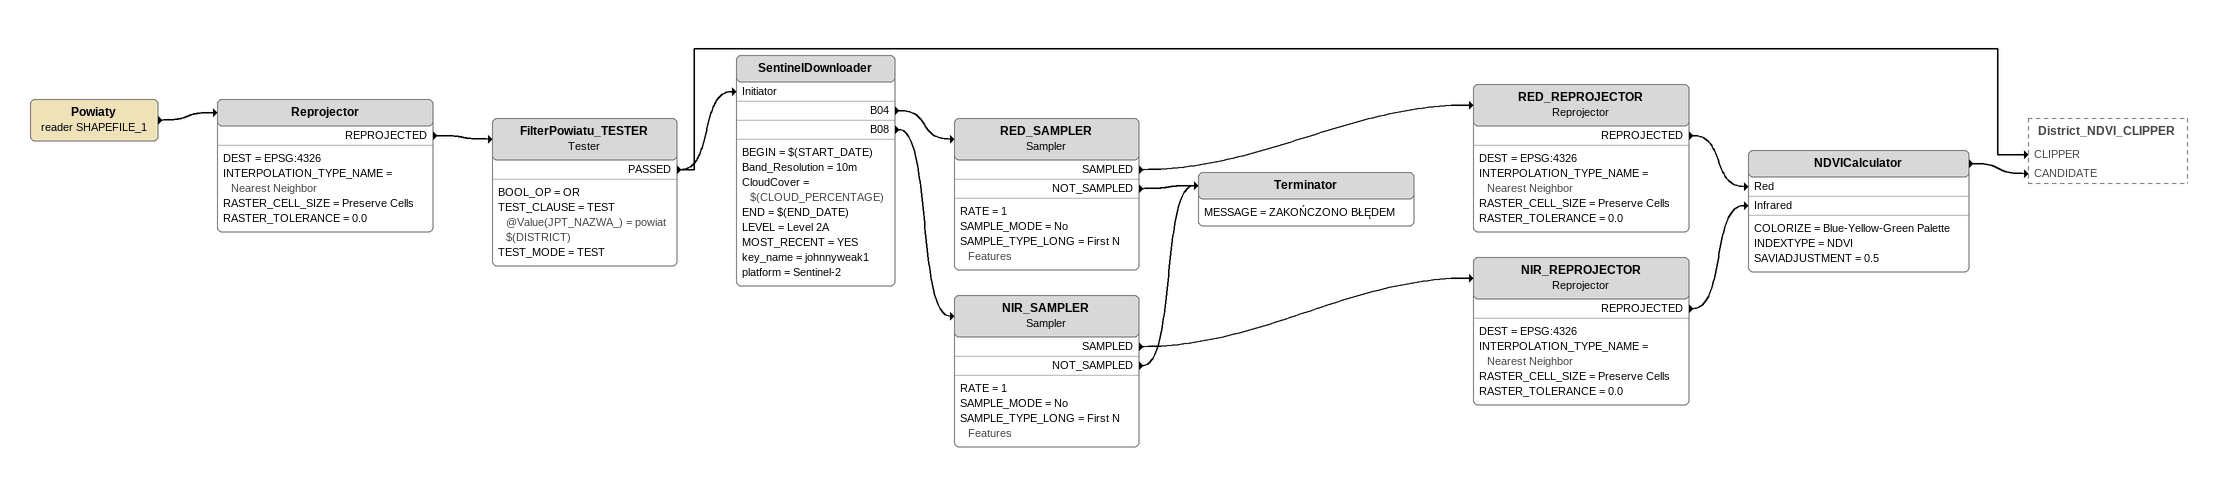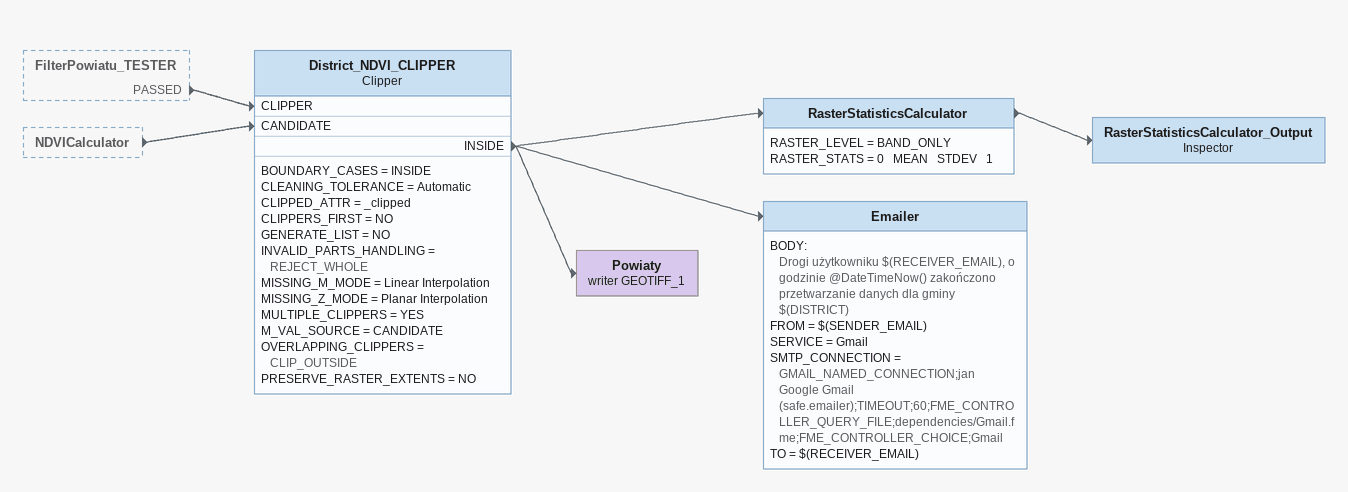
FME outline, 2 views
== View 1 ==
Powiaty (reader SHAPEFILE_1)
    -> Reprojector
Reprojector
    DEST = EPSG:4326
    INTERPOLATION_TYPE_NAME = Nearest Neighbor
    RASTER_CELL_SIZE = Preserve Cells
    RASTER_TOLERANCE = 0.0
    REPROJECTED -> FilterPowiatu_TESTER
FilterPowiatu_TESTER: Tester
    BOOL_OP = OR
    TEST_CLAUSE = TEST @Value(JPT_NAZWA_) = powiat $(DISTRICT)
    TEST_MODE = TEST
    PASSED -> SentinelDownloader [Initiator]
    PASSED -> District_NDVI_CLIPPER [CLIPPER]
SentinelDownloader
    BEGIN = $(START_DATE)
    Band_Resolution = 10m
    CloudCover = $(CLOUD_PERCENTAGE)
    END = $(END_DATE)
    LEVEL = Level 2A
    MOST_RECENT = YES
    key_name = johnnyweak1
    platform = Sentinel-2
    B04 -> RED_SAMPLER
    B08 -> NIR_SAMPLER
RED_SAMPLER: Sampler
    RATE = 1
    SAMPLE_MODE = No
    SAMPLE_TYPE_LONG = First N Features
    SAMPLED -> RED_REPROJECTOR
    NOT_SAMPLED -> Terminator
RED_REPROJECTOR: Reprojector
    DEST = EPSG:4326
    INTERPOLATION_TYPE_NAME = Nearest Neighbor
    RASTER_CELL_SIZE = Preserve Cells
    RASTER_TOLERANCE = 0.0
    REPROJECTED -> NDVICalculator [Red]
NIR_SAMPLER: Sampler
    RATE = 1
    SAMPLE_MODE = No
    SAMPLE_TYPE_LONG = First N Features
    SAMPLED -> NIR_REPROJECTOR
    NOT_SAMPLED -> Terminator
Terminator
    MESSAGE = ZAKOŃCZONO BŁĘDEM
NIR_REPROJECTOR: Reprojector
    DEST = EPSG:4326
    INTERPOLATION_TYPE_NAME = Nearest Neighbor
    RASTER_CELL_SIZE = Preserve Cells
    RASTER_TOLERANCE = 0.0
    REPROJECTED -> NDVICalculator [Infrared]
NDVICalculator
    COLORIZE = Blue-Yellow-Green Palette
    INDEXTYPE = NDVI
    SAVIADJUSTMENT = 0.5
    -> District_NDVI_CLIPPER [CANDIDATE]

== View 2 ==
FilterPowiatu_TESTER [outside]
    PASSED -> District_NDVI_CLIPPER [CLIPPER]
NDVICalculator [outside]
    -> District_NDVI_CLIPPER [CANDIDATE]
District_NDVI_CLIPPER: Clipper
    BOUNDARY_CASES = INSIDE
    CLEANING_TOLERANCE = Automatic
    CLIPPED_ATTR = _clipped
    CLIPPERS_FIRST = NO
    GENERATE_LIST = NO
    INVALID_PARTS_HANDLING = REJECT_WHOLE
    MISSING_M_MODE = Linear Interpolation
    MISSING_Z_MODE = Planar Interpolation
    MULTIPLE_CLIPPERS = YES
    M_VAL_SOURCE = CANDIDATE
    OVERLAPPING_CLIPPERS = CLIP_OUTSIDE
    PRESERVE_RASTER_EXTENTS = NO
    INSIDE -> Powiaty (writer GEOTIFF_1)
    INSIDE -> RasterStatisticsCalculator
    INSIDE -> Emailer
RasterStatisticsCalculator
    RASTER_LEVEL = BAND_ONLY
    RASTER_STATS = 0   MEAN   STDEV   1
    -> RasterStatisticsCalculator_Output
RasterStatisticsCalculator_Output: Inspector
Emailer
    BODY:
      Drogi użytkowniku $(RECEIVER_EMAIL), o godzinie @DateTimeNow() zakończono
      przetwarzanie danych dla gminy $(DISTRICT)
    FROM = $(SENDER_EMAIL)
    SERVICE = Gmail
    SMTP_CONNECTION = GMAIL_NAMED_CONNECTION;jan Google Gmail (safe.emailer);TIMEOUT;60;FME_CONTROLLER_QUERY_FILE;dependencies/Gmail.fme;FME_CONTROLLER_CHOICE;Gmail
    TO = $(RECEIVER_EMAIL)
Powiaty (writer GEOTIFF_1)
